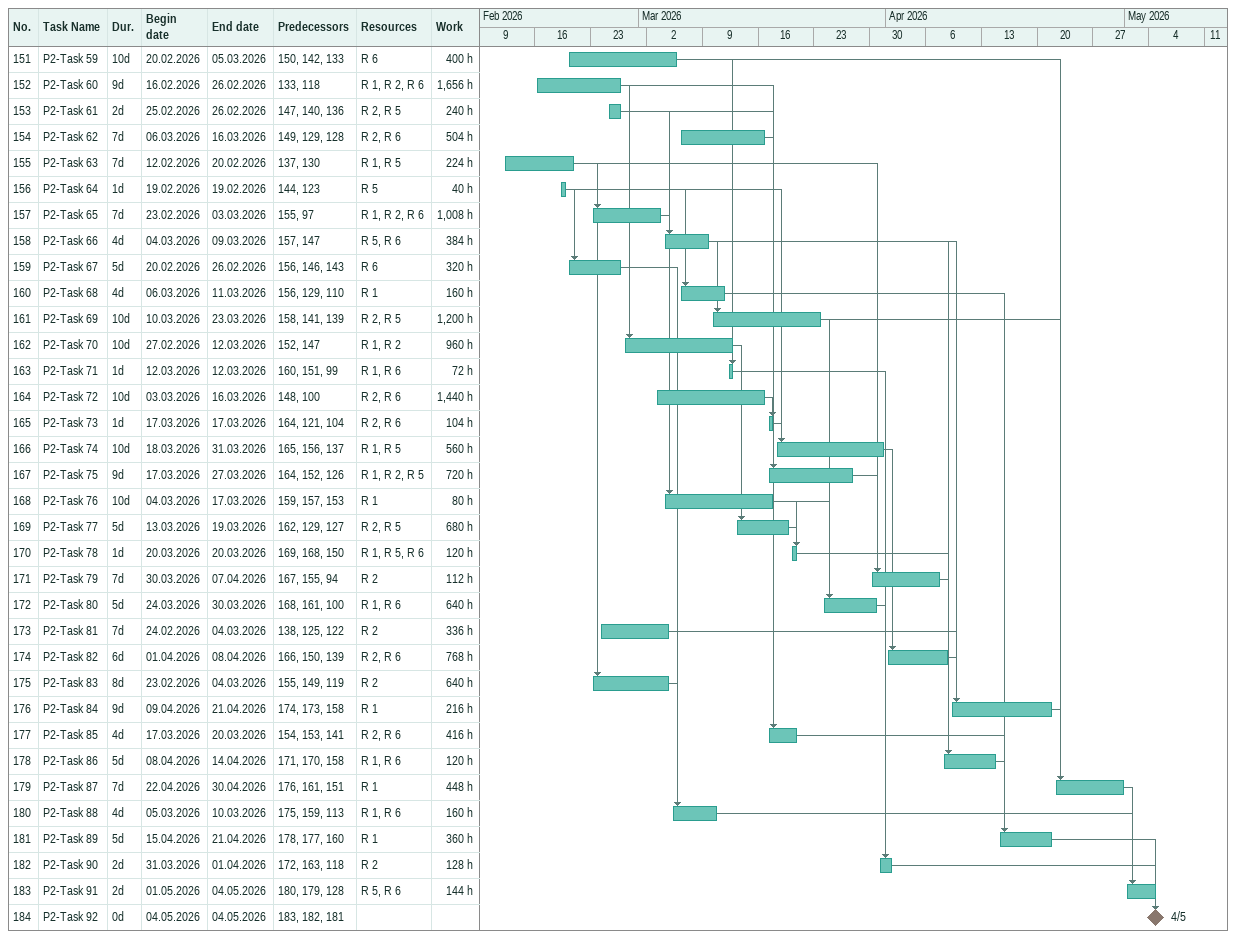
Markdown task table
| ID | Task | Duration | Start | Finish | Predecessors | Resources | Work (h) |
|---|---|---|---|---|---|---|---|
| 151 | P2-Task 59 | 10d | 2026-02-20 | 2026-03-05 | 150, 142, 133 | R 6 | 400 |
| 152 | P2-Task 60 | 9d | 2026-02-16 | 2026-02-26 | 133, 118 | R 1, R 2, R 6 | 1656 |
| 153 | P2-Task 61 | 2d | 2026-02-25 | 2026-02-26 | 147, 140, 136 | R 2, R 5 | 240 |
| 154 | P2-Task 62 | 7d | 2026-03-06 | 2026-03-16 | 149, 129, 128 | R 2, R 6 | 504 |
| 155 | P2-Task 63 | 7d | 2026-02-12 | 2026-02-20 | 137, 130 | R 1, R 5 | 224 |
| 156 | P2-Task 64 | 1d | 2026-02-19 | 2026-02-19 | 144, 123 | R 5 | 40 |
| 157 | P2-Task 65 | 7d | 2026-02-23 | 2026-03-03 | 155, 97 | R 1, R 2, R 6 | 1008 |
| 158 | P2-Task 66 | 4d | 2026-03-04 | 2026-03-09 | 157, 147 | R 5, R 6 | 384 |
| 159 | P2-Task 67 | 5d | 2026-02-20 | 2026-02-26 | 156, 146, 143 | R 6 | 320 |
| 160 | P2-Task 68 | 4d | 2026-03-06 | 2026-03-11 | 156, 129, 110 | R 1 | 160 |
| 161 | P2-Task 69 | 10d | 2026-03-10 | 2026-03-23 | 158, 141, 139 | R 2, R 5 | 1200 |
| 162 | P2-Task 70 | 10d | 2026-02-27 | 2026-03-12 | 152, 147 | R 1, R 2 | 960 |
| 163 | P2-Task 71 | 1d | 2026-03-12 | 2026-03-12 | 160, 151, 99 | R 1, R 6 | 72 |
| 164 | P2-Task 72 | 10d | 2026-03-03 | 2026-03-16 | 148, 100 | R 2, R 6 | 1440 |
| 165 | P2-Task 73 | 1d | 2026-03-17 | 2026-03-17 | 164, 121, 104 | R 2, R 6 | 104 |
| 166 | P2-Task 74 | 10d | 2026-03-18 | 2026-03-31 | 165, 156, 137 | R 1, R 5 | 560 |
| 167 | P2-Task 75 | 9d | 2026-03-17 | 2026-03-27 | 164, 152, 126 | R 1, R 2, R 5 | 720 |
| 168 | P2-Task 76 | 10d | 2026-03-04 | 2026-03-17 | 159, 157, 153 | R 1 | 80 |
| 169 | P2-Task 77 | 5d | 2026-03-13 | 2026-03-19 | 162, 129, 127 | R 2, R 5 | 680 |
| 170 | P2-Task 78 | 1d | 2026-03-20 | 2026-03-20 | 169, 168, 150 | R 1, R 5, R 6 | 120 |
| 171 | P2-Task 79 | 7d | 2026-03-30 | 2026-04-07 | 167, 155, 94 | R 2 | 112 |
| 172 | P2-Task 80 | 5d | 2026-03-24 | 2026-03-30 | 168, 161, 100 | R 1, R 6 | 640 |
| 173 | P2-Task 81 | 7d | 2026-02-24 | 2026-03-04 | 138, 125, 122 | R 2 | 336 |
| 174 | P2-Task 82 | 6d | 2026-04-01 | 2026-04-08 | 166, 150, 139 | R 2, R 6 | 768 |
| 175 | P2-Task 83 | 8d | 2026-02-23 | 2026-03-04 | 155, 149, 119 | R 2 | 640 |
| 176 | P2-Task 84 | 9d | 2026-04-09 | 2026-04-21 | 174, 173, 158 | R 1 | 216 |
| 177 | P2-Task 85 | 4d | 2026-03-17 | 2026-03-20 | 154, 153, 141 | R 2, R 6 | 416 |
| 178 | P2-Task 86 | 5d | 2026-04-08 | 2026-04-14 | 171, 170, 158 | R 1, R 6 | 120 |
| 179 | P2-Task 87 | 7d | 2026-04-22 | 2026-04-30 | 176, 161, 151 | R 1 | 448 |
| 180 | P2-Task 88 | 4d | 2026-03-05 | 2026-03-10 | 175, 159, 113 | R 1, R 6 | 160 |
| 181 | P2-Task 89 | 5d | 2026-04-15 | 2026-04-21 | 178, 177, 160 | R 1 | 360 |
| 182 | P2-Task 90 | 2d | 2026-03-31 | 2026-04-01 | 172, 163, 118 | R 2 | 128 |
| 183 | P2-Task 91 | 2d | 2026-05-01 | 2026-05-04 | 180, 179, 128 | R 5, R 6 | 144 |
| 184 | P2-Task 92 | 0d | 2026-05-04 | 2026-05-04 | 183, 182, 181 |  |  |
